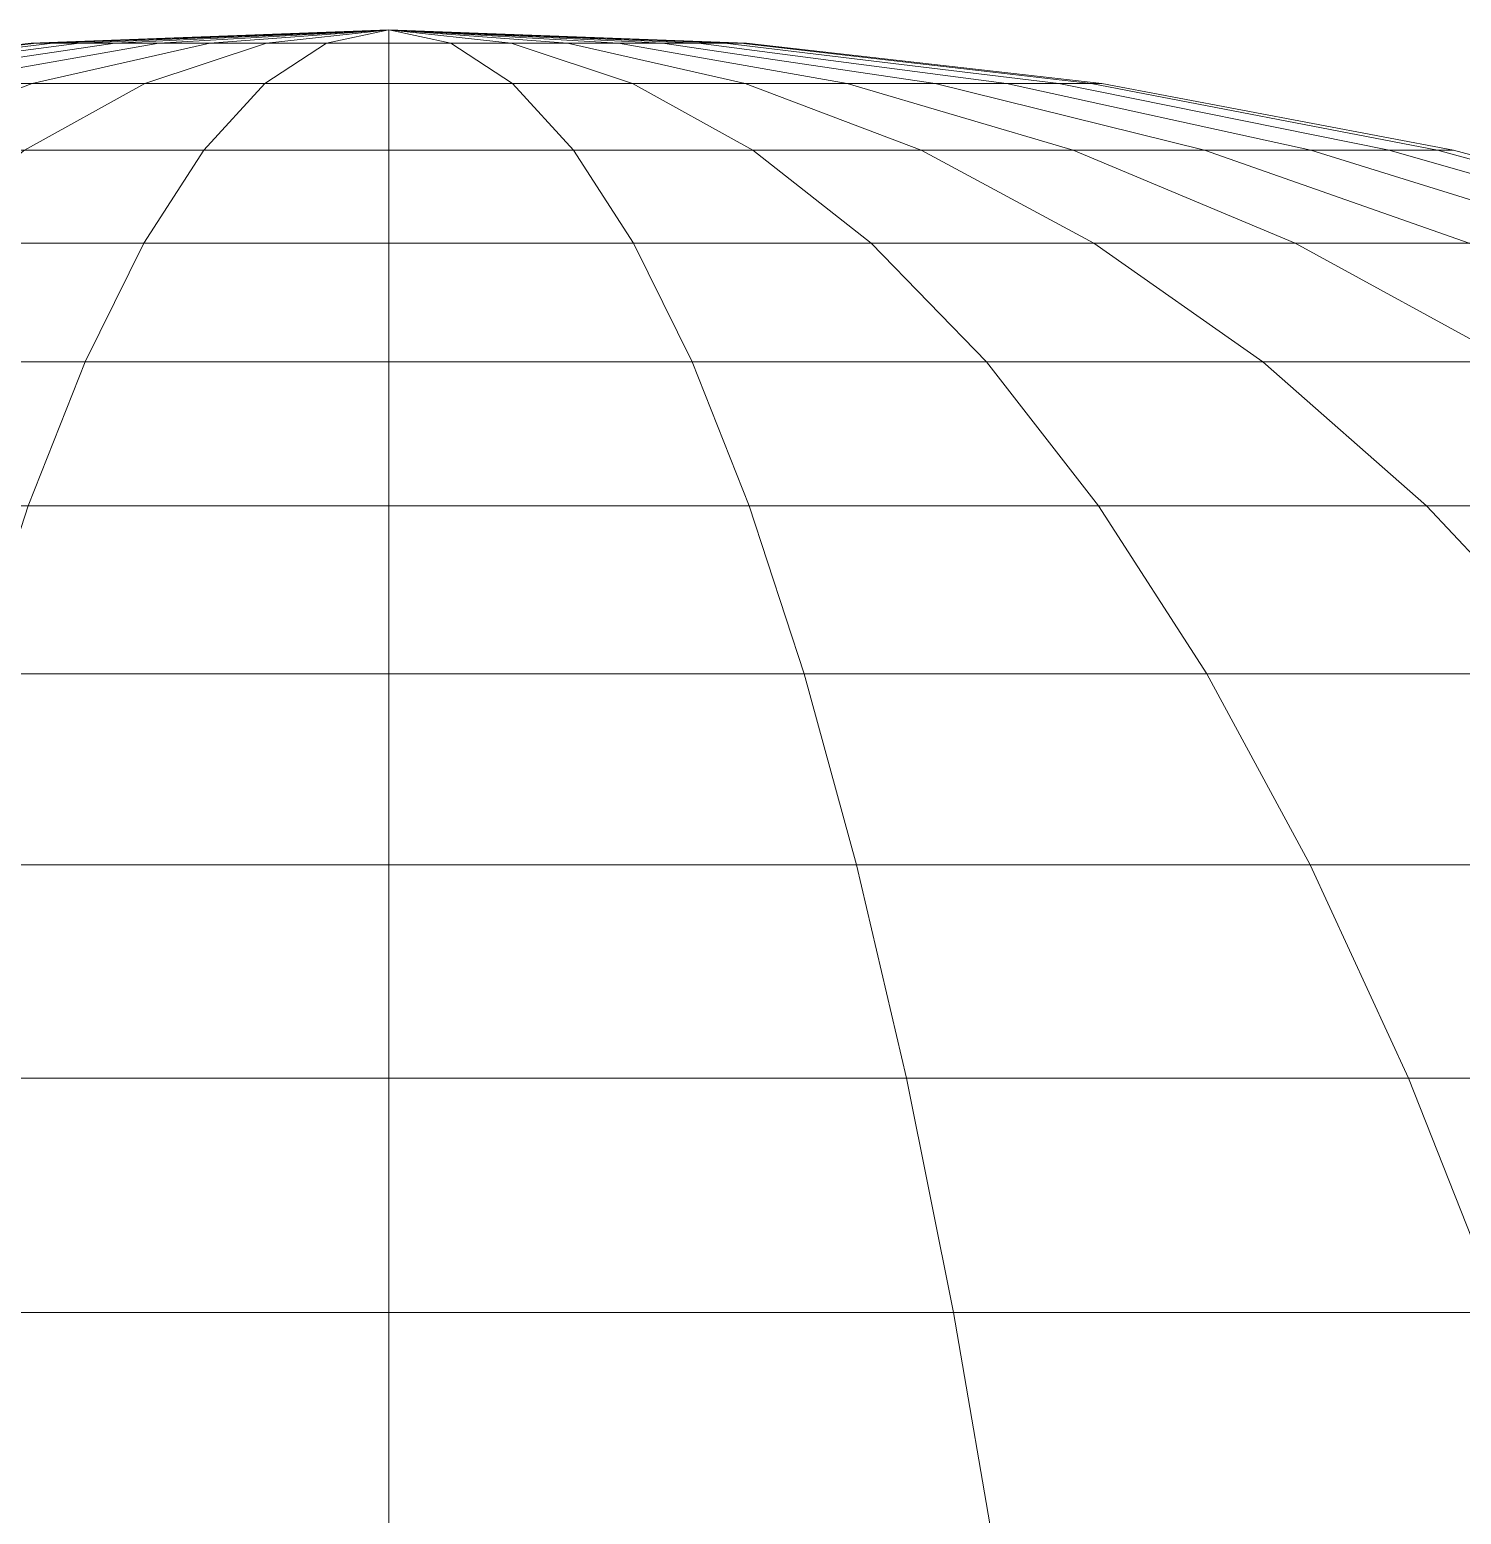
# Model space of a CAD drawing. Header units: millimetres. Extents: x 1488 to 16505, y -13505 to -1488.
# Drawn here: x 10499.434 to 10501.689, y -4497.538 to -4495.2 of the extents above; entities that cross this region are included whole.
import ezdxf

# ---------------------------------------------------------------- set-up
doc = ezdxf.new("R2010")
doc.units = ezdxf.units.MM
doc.header["$LTSCALE"] = 50
doc.layers.add('pio-Rivet (DIN) - 3D', color=7, linetype='Continuous', lineweight=5)

# ---------------------------------------------------------------- blocks, each defined once
blk = doc.blocks.new('obj-09')
at = {"layer": 'pio-Rivet (DIN) - 3D', "color": 7, "linetype": 'Continuous', "lineweight": 5, "transparency": 33554687}
for points in [[(0, 4.8), (-0.5547, 4.7788, 0.0978), (-0.5633, 4.7788)], [(0, 4.8), (-0.5633, 4.7788), (-0.5547, 4.7788, -0.0978)], [(-0.5633, 4.7788), (-0.5547, 4.7788, 0.0978), (0, 4.8)], [(-0.5547, 4.7788, -0.0978), (-0.5633, 4.7788), (0, 4.8)], [(0, 4.8), (-0.5293, 4.7788, 0.1927), (-0.5547, 4.7788, 0.0978)], [(0, 4.8), (-0.5547, 4.7788, -0.0978), (-0.5293, 4.7788, -0.1927)], [(-0.5547, 4.7788, 0.0978), (-0.5293, 4.7788, 0.1927), (0, 4.8)], [(-0.5293, 4.7788, -0.1927), (-0.5547, 4.7788, -0.0978), (0, 4.8)], [(0, 4.8), (-0.4878, 4.7788, 0.2816), (-0.5293, 4.7788, 0.1927)], [(0, 4.8), (-0.5293, 4.7788, -0.1927), (-0.4878, 4.7788, -0.2816)], [(-0.5293, 4.7788, 0.1927), (-0.4878, 4.7788, 0.2816), (0, 4.8)], [(-0.4878, 4.7788, -0.2816), (-0.5293, 4.7788, -0.1927), (0, 4.8)], [(0, 4.8), (-0.4315, 4.7788, 0.3621), (-0.4878, 4.7788, 0.2816)], [(0, 4.8), (-0.4878, 4.7788, -0.2816), (-0.4315, 4.7788, -0.3621)], [(-0.4878, 4.7788, 0.2816), (-0.4315, 4.7788, 0.3621), (0, 4.8)], [(-0.4315, 4.7788, -0.3621), (-0.4878, 4.7788, -0.2816), (0, 4.8)], [(0, 4.8), (-0.3621, 4.7788, 0.4315), (-0.4315, 4.7788, 0.3621)], [(0, 4.8), (-0.4315, 4.7788, -0.3621), (-0.3621, 4.7788, -0.4315)], [(-0.4315, 4.7788, 0.3621), (-0.3621, 4.7788, 0.4315), (0, 4.8)], [(-0.3621, 4.7788, -0.4315), (-0.4315, 4.7788, -0.3621), (0, 4.8)], [(0, 4.8), (-0.2816, 4.7788, 0.4878), (-0.3621, 4.7788, 0.4315)], [(0, 4.8), (-0.3621, 4.7788, -0.4315), (-0.2816, 4.7788, -0.4878)], [(-0.3621, 4.7788, 0.4315), (-0.2816, 4.7788, 0.4878), (0, 4.8)], [(-0.2816, 4.7788, -0.4878), (-0.3621, 4.7788, -0.4315), (0, 4.8)], [(0, 4.8), (-0.1927, 4.7788, 0.5293), (-0.2816, 4.7788, 0.4878)], [(0, 4.8), (-0.2816, 4.7788, -0.4878), (-0.1927, 4.7788, -0.5293)], [(-0.2816, 4.7788, 0.4878), (-0.1927, 4.7788, 0.5293), (0, 4.8)], [(-0.1927, 4.7788, -0.5293), (-0.2816, 4.7788, -0.4878), (0, 4.8)], [(0, 4.8), (-0.0978, 4.7788, 0.5547), (-0.1927, 4.7788, 0.5293)], [(0, 4.8), (-0.1927, 4.7788, -0.5293), (-0.0978, 4.7788, -0.5547)], [(-0.1927, 4.7788, 0.5293), (-0.0978, 4.7788, 0.5547), (0, 4.8)], [(-0.0978, 4.7788, -0.5547), (-0.1927, 4.7788, -0.5293), (0, 4.8)], [(0, 4.8), (0, 4.7788, 0.5633), (-0.0978, 4.7788, 0.5547)], [(0, 4.8), (-0.0978, 4.7788, -0.5547), (0, 4.7788, -0.5633)], [(-0.0978, 4.7788, 0.5547), (0, 4.7788, 0.5633), (0, 4.8)], [(0, 4.7788, -0.5633), (-0.0978, 4.7788, -0.5547), (0, 4.8)], [(0, 4.8), (0, 4.7788, 0.5633), (0, 4.7788, 0.5633)], [(0, 4.8), (0, 4.7788, -0.5633), (0.0978, 4.7788, -0.5547)], [(0, 4.8), (0.0978, 4.7788, -0.5547), (0.1927, 4.7788, -0.5293)], [(0, 4.8), (0.1927, 4.7788, -0.5293), (0.2816, 4.7788, -0.4878)], [(0, 4.8), (0.2816, 4.7788, -0.4878), (0.3621, 4.7788, -0.4315)], [(0, 4.8), (0.3621, 4.7788, -0.4315), (0.4315, 4.7788, -0.3621)], [(0, 4.8), (0.4315, 4.7788, -0.3621), (0.4878, 4.7788, -0.2816)], [(0, 4.8), (0.4878, 4.7788, -0.2816), (0.5293, 4.7788, -0.1927)], [(0, 4.8), (0.5293, 4.7788, -0.1927), (0.5547, 4.7788, -0.0978)], [(0, 4.8), (0.5547, 4.7788, -0.0978), (0.5633, 4.7788)], [(0, 4.8), (0.5633, 4.7788), (0.5547, 4.7788, 0.0978)], [(0, 4.8), (0.5547, 4.7788, 0.0978), (0.5293, 4.7788, 0.1927)], [(0, 4.8), (0.5293, 4.7788, 0.1927), (0.4878, 4.7788, 0.2816)], [(0, 4.8), (0.4878, 4.7788, 0.2816), (0.4315, 4.7788, 0.3621)], [(0, 4.8), (0.4315, 4.7788, 0.3621), (0.3621, 4.7788, 0.4315)], [(0, 4.8), (0.3621, 4.7788, 0.4315), (0.2816, 4.7788, 0.4878)], [(0, 4.8), (0.2816, 4.7788, 0.4878), (0.1927, 4.7788, 0.5293)], [(0, 4.8), (0.1927, 4.7788, 0.5293), (0.0978, 4.7788, 0.5547)], [(0, 4.8), (0.0978, 4.7788, 0.5547), (0, 4.7788, 0.5633)], [(0, 4.7788, -0.5633), (0, 4.8), (0, 4.8)], [(0.0978, 4.7788, -0.5547), (0, 4.7788, -0.5633), (0, 4.8)], [(0.1927, 4.7788, -0.5293), (0.0978, 4.7788, -0.5547), (0, 4.8)], [(0.2816, 4.7788, -0.4878), (0.1927, 4.7788, -0.5293), (0, 4.8)], [(0.3621, 4.7788, -0.4315), (0.2816, 4.7788, -0.4878), (0, 4.8)], [(0.4315, 4.7788, -0.3621), (0.3621, 4.7788, -0.4315), (0, 4.8)], [(0.4878, 4.7788, -0.2816), (0.4315, 4.7788, -0.3621), (0, 4.8)], [(0.5293, 4.7788, -0.1927), (0.4878, 4.7788, -0.2816), (0, 4.8)], [(0.5547, 4.7788, -0.0978), (0.5293, 4.7788, -0.1927), (0, 4.8)], [(0.5633, 4.7788), (0.5547, 4.7788, -0.0978), (0, 4.8)], [(0.5547, 4.7788, 0.0978), (0.5633, 4.7788), (0, 4.8)], [(0.5293, 4.7788, 0.1927), (0.5547, 4.7788, 0.0978), (0, 4.8)], [(0.4878, 4.7788, 0.2816), (0.5293, 4.7788, 0.1927), (0, 4.8)], [(0.4315, 4.7788, 0.3621), (0.4878, 4.7788, 0.2816), (0, 4.8)], [(0.3621, 4.7788, 0.4315), (0.4315, 4.7788, 0.3621), (0, 4.8)], [(0.2816, 4.7788, 0.4878), (0.3621, 4.7788, 0.4315), (0, 4.8)], [(0.1927, 4.7788, 0.5293), (0.2816, 4.7788, 0.4878), (0, 4.8)], [(0.0978, 4.7788, 0.5547), (0.1927, 4.7788, 0.5293), (0, 4.8)], [(0, 4.7788, 0.5633), (0.0978, 4.7788, 0.5547), (0, 4.8)], [(-0.5633, 4.7788), (-0.5547, 4.7788, 0.0978), (-1.1063, 4.7154, 0.1951), (-1.1234, 4.7154)], [(-0.5547, 4.7788, -0.0978), (-0.5633, 4.7788), (-1.1234, 4.7154), (-1.1063, 4.7154, -0.1951)], [(-1.1234, 4.7154), (-1.1063, 4.7154, 0.1951), (-0.5547, 4.7788, 0.0978), (-0.5633, 4.7788)], [(-1.1063, 4.7154, -0.1951), (-1.1234, 4.7154), (-0.5633, 4.7788), (-0.5547, 4.7788, -0.0978)], [(-0.5547, 4.7788, 0.0978), (-0.5293, 4.7788, 0.1927), (-1.0557, 4.7154, 0.3842), (-1.1063, 4.7154, 0.1951)], [(-0.5293, 4.7788, -0.1927), (-0.5547, 4.7788, -0.0978), (-1.1063, 4.7154, -0.1951), (-1.0557, 4.7154, -0.3842)], [(-1.1063, 4.7154, 0.1951), (-1.0557, 4.7154, 0.3842), (-0.5293, 4.7788, 0.1927), (-0.5547, 4.7788, 0.0978)], [(-1.0557, 4.7154, -0.3842), (-1.1063, 4.7154, -0.1951), (-0.5547, 4.7788, -0.0978), (-0.5293, 4.7788, -0.1927)], [(-0.5293, 4.7788, 0.1927), (-0.4878, 4.7788, 0.2816), (-0.9729, 4.7154, 0.5617), (-1.0557, 4.7154, 0.3842)], [(-0.4878, 4.7788, -0.2816), (-0.5293, 4.7788, -0.1927), (-1.0557, 4.7154, -0.3842), (-0.9729, 4.7154, -0.5617)], [(-1.0557, 4.7154, 0.3842), (-0.9729, 4.7154, 0.5617), (-0.4878, 4.7788, 0.2816), (-0.5293, 4.7788, 0.1927)], [(-0.9729, 4.7154, -0.5617), (-1.0557, 4.7154, -0.3842), (-0.5293, 4.7788, -0.1927), (-0.4878, 4.7788, -0.2816)], [(-0.4878, 4.7788, 0.2816), (-0.4315, 4.7788, 0.3621), (-0.8606, 4.7154, 0.7221), (-0.9729, 4.7154, 0.5617)], [(-0.4315, 4.7788, -0.3621), (-0.4878, 4.7788, -0.2816), (-0.9729, 4.7154, -0.5617), (-0.8606, 4.7154, -0.7221)], [(-0.9729, 4.7154, 0.5617), (-0.8606, 4.7154, 0.7221), (-0.4315, 4.7788, 0.3621), (-0.4878, 4.7788, 0.2816)], [(-0.8606, 4.7154, -0.7221), (-0.9729, 4.7154, -0.5617), (-0.4878, 4.7788, -0.2816), (-0.4315, 4.7788, -0.3621)], [(-0.4315, 4.7788, 0.3621), (-0.3621, 4.7788, 0.4315), (-0.7221, 4.7154, 0.8606), (-0.8606, 4.7154, 0.7221)], [(-0.3621, 4.7788, -0.4315), (-0.4315, 4.7788, -0.3621), (-0.8606, 4.7154, -0.7221), (-0.7221, 4.7154, -0.8606)], [(-0.8606, 4.7154, 0.7221), (-0.7221, 4.7154, 0.8606), (-0.3621, 4.7788, 0.4315), (-0.4315, 4.7788, 0.3621)], [(-0.7221, 4.7154, -0.8606), (-0.8606, 4.7154, -0.7221), (-0.4315, 4.7788, -0.3621), (-0.3621, 4.7788, -0.4315)], [(-0.3621, 4.7788, 0.4315), (-0.2816, 4.7788, 0.4878), (-0.5617, 4.7154, 0.9729), (-0.7221, 4.7154, 0.8606)], [(-0.2816, 4.7788, -0.4878), (-0.3621, 4.7788, -0.4315), (-0.7221, 4.7154, -0.8606), (-0.5617, 4.7154, -0.9729)], [(-0.7221, 4.7154, 0.8606), (-0.5617, 4.7154, 0.9729), (-0.2816, 4.7788, 0.4878), (-0.3621, 4.7788, 0.4315)], [(-0.5617, 4.7154, -0.9729), (-0.7221, 4.7154, -0.8606), (-0.3621, 4.7788, -0.4315), (-0.2816, 4.7788, -0.4878)], [(-0.2816, 4.7788, 0.4878), (-0.1927, 4.7788, 0.5293), (-0.3842, 4.7154, 1.0557), (-0.5617, 4.7154, 0.9729)], [(-0.1927, 4.7788, -0.5293), (-0.2816, 4.7788, -0.4878), (-0.5617, 4.7154, -0.9729), (-0.3842, 4.7154, -1.0557)], [(-0.5617, 4.7154, 0.9729), (-0.3842, 4.7154, 1.0557), (-0.1927, 4.7788, 0.5293), (-0.2816, 4.7788, 0.4878)], [(-0.3842, 4.7154, -1.0557), (-0.5617, 4.7154, -0.9729), (-0.2816, 4.7788, -0.4878), (-0.1927, 4.7788, -0.5293)], [(-0.1927, 4.7788, 0.5293), (-0.0978, 4.7788, 0.5547), (-0.1951, 4.7154, 1.1063), (-0.3842, 4.7154, 1.0557)], [(-0.0978, 4.7788, -0.5547), (-0.1927, 4.7788, -0.5293), (-0.3842, 4.7154, -1.0557), (-0.1951, 4.7154, -1.1063)], [(-0.3842, 4.7154, 1.0557), (-0.1951, 4.7154, 1.1063), (-0.0978, 4.7788, 0.5547), (-0.1927, 4.7788, 0.5293)], [(-0.1951, 4.7154, -1.1063), (-0.3842, 4.7154, -1.0557), (-0.1927, 4.7788, -0.5293), (-0.0978, 4.7788, -0.5547)], [(-0.0978, 4.7788, 0.5547), (0, 4.7788, 0.5633), (0, 4.7154, 1.1234), (-0.1951, 4.7154, 1.1063)], [(0, 4.7788, -0.5633), (-0.0978, 4.7788, -0.5547), (-0.1951, 4.7154, -1.1063), (0, 4.7154, -1.1234)], [(-0.1951, 4.7154, 1.1063), (0, 4.7154, 1.1234), (0, 4.7788, 0.5633), (-0.0978, 4.7788, 0.5547)], [(0, 4.7154, -1.1234), (-0.1951, 4.7154, -1.1063), (-0.0978, 4.7788, -0.5547), (0, 4.7788, -0.5633)], [(0, 4.7788, 0.5633), (0, 4.7154, 1.1234), (0, 4.7154, 1.1234)], [(0.0978, 4.7788, -0.5547), (0, 4.7788, -0.5633), (0, 4.7154, -1.1234), (0.1951, 4.7154, -1.1063)], [(0, 4.7788, 0.5633), (0.0978, 4.7788, 0.5547), (0.1951, 4.7154, 1.1063), (0, 4.7154, 1.1234)], [(0, 4.7154, -1.1234), (0, 4.7788, -0.5633), (0, 4.7788, -0.5633)], [(0.1951, 4.7154, -1.1063), (0, 4.7154, -1.1234), (0, 4.7788, -0.5633), (0.0978, 4.7788, -0.5547)], [(0, 4.7154, 1.1234), (0.1951, 4.7154, 1.1063), (0.0978, 4.7788, 0.5547), (0, 4.7788, 0.5633)], [(0.1927, 4.7788, -0.5293), (0.0978, 4.7788, -0.5547), (0.1951, 4.7154, -1.1063), (0.3842, 4.7154, -1.0557)], [(0.0978, 4.7788, 0.5547), (0.1927, 4.7788, 0.5293), (0.3842, 4.7154, 1.0557), (0.1951, 4.7154, 1.1063)], [(0.3842, 4.7154, -1.0557), (0.1951, 4.7154, -1.1063), (0.0978, 4.7788, -0.5547), (0.1927, 4.7788, -0.5293)], [(0.1951, 4.7154, 1.1063), (0.3842, 4.7154, 1.0557), (0.1927, 4.7788, 0.5293), (0.0978, 4.7788, 0.5547)], [(0.2816, 4.7788, -0.4878), (0.1927, 4.7788, -0.5293), (0.3842, 4.7154, -1.0557), (0.5617, 4.7154, -0.9729)], [(0.1927, 4.7788, 0.5293), (0.2816, 4.7788, 0.4878), (0.5617, 4.7154, 0.9729), (0.3842, 4.7154, 1.0557)], [(0.5617, 4.7154, -0.9729), (0.3842, 4.7154, -1.0557), (0.1927, 4.7788, -0.5293), (0.2816, 4.7788, -0.4878)], [(0.3842, 4.7154, 1.0557), (0.5617, 4.7154, 0.9729), (0.2816, 4.7788, 0.4878), (0.1927, 4.7788, 0.5293)], [(0.3621, 4.7788, -0.4315), (0.2816, 4.7788, -0.4878), (0.5617, 4.7154, -0.9729), (0.7221, 4.7154, -0.8606)], [(0.2816, 4.7788, 0.4878), (0.3621, 4.7788, 0.4315), (0.7221, 4.7154, 0.8606), (0.5617, 4.7154, 0.9729)], [(0.7221, 4.7154, -0.8606), (0.5617, 4.7154, -0.9729), (0.2816, 4.7788, -0.4878), (0.3621, 4.7788, -0.4315)], [(0.5617, 4.7154, 0.9729), (0.7221, 4.7154, 0.8606), (0.3621, 4.7788, 0.4315), (0.2816, 4.7788, 0.4878)], [(0.4315, 4.7788, -0.3621), (0.3621, 4.7788, -0.4315), (0.7221, 4.7154, -0.8606), (0.8606, 4.7154, -0.7221)], [(0.3621, 4.7788, 0.4315), (0.4315, 4.7788, 0.3621), (0.8606, 4.7154, 0.7221), (0.7221, 4.7154, 0.8606)], [(0.8606, 4.7154, -0.7221), (0.7221, 4.7154, -0.8606), (0.3621, 4.7788, -0.4315), (0.4315, 4.7788, -0.3621)], [(0.7221, 4.7154, 0.8606), (0.8606, 4.7154, 0.7221), (0.4315, 4.7788, 0.3621), (0.3621, 4.7788, 0.4315)], [(0.4878, 4.7788, -0.2816), (0.4315, 4.7788, -0.3621), (0.8606, 4.7154, -0.7221), (0.9729, 4.7154, -0.5617)], [(0.4315, 4.7788, 0.3621), (0.4878, 4.7788, 0.2816), (0.9729, 4.7154, 0.5617), (0.8606, 4.7154, 0.7221)], [(0.9729, 4.7154, -0.5617), (0.8606, 4.7154, -0.7221), (0.4315, 4.7788, -0.3621), (0.4878, 4.7788, -0.2816)], [(0.8606, 4.7154, 0.7221), (0.9729, 4.7154, 0.5617), (0.4878, 4.7788, 0.2816), (0.4315, 4.7788, 0.3621)], [(0.5293, 4.7788, -0.1927), (0.4878, 4.7788, -0.2816), (0.9729, 4.7154, -0.5617), (1.0557, 4.7154, -0.3842)], [(0.4878, 4.7788, 0.2816), (0.5293, 4.7788, 0.1927), (1.0557, 4.7154, 0.3842), (0.9729, 4.7154, 0.5617)], [(1.0557, 4.7154, -0.3842), (0.9729, 4.7154, -0.5617), (0.4878, 4.7788, -0.2816), (0.5293, 4.7788, -0.1927)], [(0.9729, 4.7154, 0.5617), (1.0557, 4.7154, 0.3842), (0.5293, 4.7788, 0.1927), (0.4878, 4.7788, 0.2816)], [(0.5547, 4.7788, -0.0978), (0.5293, 4.7788, -0.1927), (1.0557, 4.7154, -0.3842), (1.1063, 4.7154, -0.1951)], [(0.5293, 4.7788, 0.1927), (0.5547, 4.7788, 0.0978), (1.1063, 4.7154, 0.1951), (1.0557, 4.7154, 0.3842)], [(1.1063, 4.7154, -0.1951), (1.0557, 4.7154, -0.3842), (0.5293, 4.7788, -0.1927), (0.5547, 4.7788, -0.0978)], [(1.0557, 4.7154, 0.3842), (1.1063, 4.7154, 0.1951), (0.5547, 4.7788, 0.0978), (0.5293, 4.7788, 0.1927)], [(0.5633, 4.7788), (0.5547, 4.7788, -0.0978), (1.1063, 4.7154, -0.1951), (1.1234, 4.7154)], [(0.5547, 4.7788, 0.0978), (0.5633, 4.7788), (1.1234, 4.7154), (1.1063, 4.7154, 0.1951)], [(1.1234, 4.7154), (1.1063, 4.7154, -0.1951), (0.5547, 4.7788, -0.0978), (0.5633, 4.7788)], [(1.1063, 4.7154, 0.1951), (1.1234, 4.7154), (0.5633, 4.7788), (0.5547, 4.7788, 0.0978)], [(-0.7221, 4.7154, 0.8606), (-0.5617, 4.7154, 0.9729), (-0.8386, 4.6102, 1.4525), (-1.0781, 4.6102, 1.2848)], [(-0.5617, 4.7154, -0.9729), (-0.7221, 4.7154, -0.8606), (-1.0781, 4.6102, -1.2848), (-0.8386, 4.6102, -1.4525)], [(-1.0781, 4.6102, 1.2848), (-0.8386, 4.6102, 1.4525), (-0.5617, 4.7154, 0.9729), (-0.7221, 4.7154, 0.8606)], [(-0.8386, 4.6102, -1.4525), (-1.0781, 4.6102, -1.2848), (-0.7221, 4.7154, -0.8606), (-0.5617, 4.7154, -0.9729)], [(-0.5617, 4.7154, 0.9729), (-0.3842, 4.7154, 1.0557), (-0.5736, 4.6102, 1.576), (-0.8386, 4.6102, 1.4525)], [(-0.3842, 4.7154, -1.0557), (-0.5617, 4.7154, -0.9729), (-0.8386, 4.6102, -1.4525), (-0.5736, 4.6102, -1.576)], [(-0.8386, 4.6102, 1.4525), (-0.5736, 4.6102, 1.576), (-0.3842, 4.7154, 1.0557), (-0.5617, 4.7154, 0.9729)], [(-0.5736, 4.6102, -1.576), (-0.8386, 4.6102, -1.4525), (-0.5617, 4.7154, -0.9729), (-0.3842, 4.7154, -1.0557)], [(-0.3842, 4.7154, 1.0557), (-0.1951, 4.7154, 1.1063), (-0.2912, 4.6102, 1.6517), (-0.5736, 4.6102, 1.576)], [(-0.1951, 4.7154, -1.1063), (-0.3842, 4.7154, -1.0557), (-0.5736, 4.6102, -1.576), (-0.2912, 4.6102, -1.6517)], [(-0.5736, 4.6102, 1.576), (-0.2912, 4.6102, 1.6517), (-0.1951, 4.7154, 1.1063), (-0.3842, 4.7154, 1.0557)], [(-0.2912, 4.6102, -1.6517), (-0.5736, 4.6102, -1.576), (-0.3842, 4.7154, -1.0557), (-0.1951, 4.7154, -1.1063)], [(-0.1951, 4.7154, 1.1063), (0, 4.7154, 1.1234), (0, 4.6102, 1.6772), (-0.2912, 4.6102, 1.6517)], [(0, 4.7154, -1.1234), (-0.1951, 4.7154, -1.1063), (-0.2912, 4.6102, -1.6517), (0, 4.6102, -1.6772)], [(-0.2912, 4.6102, 1.6517), (0, 4.6102, 1.6772), (0, 4.7154, 1.1234), (-0.1951, 4.7154, 1.1063)], [(0, 4.6102, -1.6772), (-0.2912, 4.6102, -1.6517), (-0.1951, 4.7154, -1.1063), (0, 4.7154, -1.1234)], [(0, 4.7154, 1.1234), (0, 4.6102, 1.6772), (0, 4.6102, 1.6772)], [(0.1951, 4.7154, -1.1063), (0, 4.7154, -1.1234), (0, 4.6102, -1.6772), (0.2912, 4.6102, -1.6517)], [(0, 4.7154, 1.1234), (0.1951, 4.7154, 1.1063), (0.2912, 4.6102, 1.6517), (0, 4.6102, 1.6772)], [(0, 4.6102, -1.6772), (0, 4.7154, -1.1234), (0, 4.7154, -1.1234)], [(0.2912, 4.6102, -1.6517), (0, 4.6102, -1.6772), (0, 4.7154, -1.1234), (0.1951, 4.7154, -1.1063)], [(0, 4.6102, 1.6772), (0.2912, 4.6102, 1.6517), (0.1951, 4.7154, 1.1063), (0, 4.7154, 1.1234)], [(0.3842, 4.7154, -1.0557), (0.1951, 4.7154, -1.1063), (0.2912, 4.6102, -1.6517), (0.5736, 4.6102, -1.576)], [(0.1951, 4.7154, 1.1063), (0.3842, 4.7154, 1.0557), (0.5736, 4.6102, 1.576), (0.2912, 4.6102, 1.6517)], [(0.5736, 4.6102, -1.576), (0.2912, 4.6102, -1.6517), (0.1951, 4.7154, -1.1063), (0.3842, 4.7154, -1.0557)], [(0.2912, 4.6102, 1.6517), (0.5736, 4.6102, 1.576), (0.3842, 4.7154, 1.0557), (0.1951, 4.7154, 1.1063)], [(0.5617, 4.7154, -0.9729), (0.3842, 4.7154, -1.0557), (0.5736, 4.6102, -1.576), (0.8386, 4.6102, -1.4525)], [(0.3842, 4.7154, 1.0557), (0.5617, 4.7154, 0.9729), (0.8386, 4.6102, 1.4525), (0.5736, 4.6102, 1.576)], [(0.8386, 4.6102, -1.4525), (0.5736, 4.6102, -1.576), (0.3842, 4.7154, -1.0557), (0.5617, 4.7154, -0.9729)], [(0.5736, 4.6102, 1.576), (0.8386, 4.6102, 1.4525), (0.5617, 4.7154, 0.9729), (0.3842, 4.7154, 1.0557)], [(0.7221, 4.7154, -0.8606), (0.5617, 4.7154, -0.9729), (0.8386, 4.6102, -1.4525), (1.0781, 4.6102, -1.2848)], [(0.5617, 4.7154, 0.9729), (0.7221, 4.7154, 0.8606), (1.0781, 4.6102, 1.2848), (0.8386, 4.6102, 1.4525)], [(1.0781, 4.6102, -1.2848), (0.8386, 4.6102, -1.4525), (0.5617, 4.7154, -0.9729), (0.7221, 4.7154, -0.8606)], [(0.8386, 4.6102, 1.4525), (1.0781, 4.6102, 1.2848), (0.7221, 4.7154, 0.8606), (0.5617, 4.7154, 0.9729)], [(0.8606, 4.7154, -0.7221), (0.7221, 4.7154, -0.8606), (1.0781, 4.6102, -1.2848), (1.2848, 4.6102, -1.0781)], [(0.7221, 4.7154, 0.8606), (0.8606, 4.7154, 0.7221), (1.2848, 4.6102, 1.0781), (1.0781, 4.6102, 1.2848)], [(1.2848, 4.6102, -1.0781), (1.0781, 4.6102, -1.2848), (0.7221, 4.7154, -0.8606), (0.8606, 4.7154, -0.7221)], [(1.0781, 4.6102, 1.2848), (1.2848, 4.6102, 1.0781), (0.8606, 4.7154, 0.7221), (0.7221, 4.7154, 0.8606)], [(0.9729, 4.7154, -0.5617), (0.8606, 4.7154, -0.7221), (1.2848, 4.6102, -1.0781), (1.4525, 4.6102, -0.8386)], [(0.8606, 4.7154, 0.7221), (0.9729, 4.7154, 0.5617), (1.4525, 4.6102, 0.8386), (1.2848, 4.6102, 1.0781)], [(1.4525, 4.6102, -0.8386), (1.2848, 4.6102, -1.0781), (0.8606, 4.7154, -0.7221), (0.9729, 4.7154, -0.5617)], [(1.2848, 4.6102, 1.0781), (1.4525, 4.6102, 0.8386), (0.9729, 4.7154, 0.5617), (0.8606, 4.7154, 0.7221)], [(1.0557, 4.7154, -0.3842), (0.9729, 4.7154, -0.5617), (1.4525, 4.6102, -0.8386), (1.576, 4.6102, -0.5736)], [(0.9729, 4.7154, 0.5617), (1.0557, 4.7154, 0.3842), (1.576, 4.6102, 0.5736), (1.4525, 4.6102, 0.8386)], [(1.576, 4.6102, -0.5736), (1.4525, 4.6102, -0.8386), (0.9729, 4.7154, -0.5617), (1.0557, 4.7154, -0.3842)], [(1.4525, 4.6102, 0.8386), (1.576, 4.6102, 0.5736), (1.0557, 4.7154, 0.3842), (0.9729, 4.7154, 0.5617)], [(1.1063, 4.7154, -0.1951), (1.0557, 4.7154, -0.3842), (1.576, 4.6102, -0.5736), (1.6517, 4.6102, -0.2912)], [(1.0557, 4.7154, 0.3842), (1.1063, 4.7154, 0.1951), (1.6517, 4.6102, 0.2912), (1.576, 4.6102, 0.5736)], [(1.6517, 4.6102, -0.2912), (1.576, 4.6102, -0.5736), (1.0557, 4.7154, -0.3842), (1.1063, 4.7154, -0.1951)], [(1.576, 4.6102, 0.5736), (1.6517, 4.6102, 0.2912), (1.1063, 4.7154, 0.1951), (1.0557, 4.7154, 0.3842)], [(1.1234, 4.7154), (1.1063, 4.7154, -0.1951), (1.6517, 4.6102, -0.2912), (1.6772, 4.6102)], [(1.1063, 4.7154, 0.1951), (1.1234, 4.7154), (1.6772, 4.6102), (1.6517, 4.6102, 0.2912)], [(1.6772, 4.6102), (1.6517, 4.6102, -0.2912), (1.1063, 4.7154, -0.1951), (1.1234, 4.7154)], [(1.6517, 4.6102, 0.2912), (1.6772, 4.6102), (1.1234, 4.7154), (1.1063, 4.7154, 0.1951)], [(-0.5736, 4.6102, 1.576), (-0.2912, 4.6102, 1.6517), (-0.3858, 4.4636, 2.1877), (-0.7598, 4.4636, 2.0875)], [(-0.2912, 4.6102, -1.6517), (-0.5736, 4.6102, -1.576), (-0.7598, 4.4636, -2.0875), (-0.3858, 4.4636, -2.1877)], [(-0.7598, 4.4636, 2.0875), (-0.3858, 4.4636, 2.1877), (-0.2912, 4.6102, 1.6517), (-0.5736, 4.6102, 1.576)], [(-0.3858, 4.4636, -2.1877), (-0.7598, 4.4636, -2.0875), (-0.5736, 4.6102, -1.576), (-0.2912, 4.6102, -1.6517)], [(-0.2912, 4.6102, 1.6517), (0, 4.6102, 1.6772), (0, 4.4636, 2.2215), (-0.3858, 4.4636, 2.1877)], [(0, 4.6102, -1.6772), (-0.2912, 4.6102, -1.6517), (-0.3858, 4.4636, -2.1877), (0, 4.4636, -2.2215)], [(-0.3858, 4.4636, 2.1877), (0, 4.4636, 2.2215), (0, 4.6102, 1.6772), (-0.2912, 4.6102, 1.6517)], [(0, 4.4636, -2.2215), (-0.3858, 4.4636, -2.1877), (-0.2912, 4.6102, -1.6517), (0, 4.6102, -1.6772)], [(0, 4.6102, 1.6772), (0, 4.4636, 2.2215), (0, 4.4636, 2.2215)], [(0.2912, 4.6102, -1.6517), (0, 4.6102, -1.6772), (0, 4.4636, -2.2215), (0.3858, 4.4636, -2.1877)], [(0, 4.6102, 1.6772), (0.2912, 4.6102, 1.6517), (0.3858, 4.4636, 2.1877), (0, 4.4636, 2.2215)], [(0, 4.4636, -2.2215), (0, 4.6102, -1.6772), (0, 4.6102, -1.6772)], [(0.3858, 4.4636, -2.1877), (0, 4.4636, -2.2215), (0, 4.6102, -1.6772), (0.2912, 4.6102, -1.6517)], [(0, 4.4636, 2.2215), (0.3858, 4.4636, 2.1877), (0.2912, 4.6102, 1.6517), (0, 4.6102, 1.6772)], [(0.5736, 4.6102, -1.576), (0.2912, 4.6102, -1.6517), (0.3858, 4.4636, -2.1877), (0.7598, 4.4636, -2.0875)], [(0.2912, 4.6102, 1.6517), (0.5736, 4.6102, 1.576), (0.7598, 4.4636, 2.0875), (0.3858, 4.4636, 2.1877)], [(0.7598, 4.4636, -2.0875), (0.3858, 4.4636, -2.1877), (0.2912, 4.6102, -1.6517), (0.5736, 4.6102, -1.576)], [(0.3858, 4.4636, 2.1877), (0.7598, 4.4636, 2.0875), (0.5736, 4.6102, 1.576), (0.2912, 4.6102, 1.6517)], [(0.8386, 4.6102, -1.4525), (0.5736, 4.6102, -1.576), (0.7598, 4.4636, -2.0875), (1.1107, 4.4636, -1.9239)], [(0.5736, 4.6102, 1.576), (0.8386, 4.6102, 1.4525), (1.1107, 4.4636, 1.9239), (0.7598, 4.4636, 2.0875)], [(1.1107, 4.4636, -1.9239), (0.7598, 4.4636, -2.0875), (0.5736, 4.6102, -1.576), (0.8386, 4.6102, -1.4525)], [(0.7598, 4.4636, 2.0875), (1.1107, 4.4636, 1.9239), (0.8386, 4.6102, 1.4525), (0.5736, 4.6102, 1.576)], [(1.0781, 4.6102, -1.2848), (0.8386, 4.6102, -1.4525), (1.1107, 4.4636, -1.9239), (1.4279, 4.4636, -1.7018)], [(0.8386, 4.6102, 1.4525), (1.0781, 4.6102, 1.2848), (1.4279, 4.4636, 1.7018), (1.1107, 4.4636, 1.9239)], [(1.4279, 4.4636, -1.7018), (1.1107, 4.4636, -1.9239), (0.8386, 4.6102, -1.4525), (1.0781, 4.6102, -1.2848)], [(1.1107, 4.4636, 1.9239), (1.4279, 4.4636, 1.7018), (1.0781, 4.6102, 1.2848), (0.8386, 4.6102, 1.4525)], [(1.2848, 4.6102, -1.0781), (1.0781, 4.6102, -1.2848), (1.4279, 4.4636, -1.7018), (1.7018, 4.4636, -1.4279)], [(1.0781, 4.6102, 1.2848), (1.2848, 4.6102, 1.0781), (1.7018, 4.4636, 1.4279), (1.4279, 4.4636, 1.7018)], [(1.7018, 4.4636, -1.4279), (1.4279, 4.4636, -1.7018), (1.0781, 4.6102, -1.2848), (1.2848, 4.6102, -1.0781)], [(1.4279, 4.4636, 1.7018), (1.7018, 4.4636, 1.4279), (1.2848, 4.6102, 1.0781), (1.0781, 4.6102, 1.2848)], [(1.4525, 4.6102, -0.8386), (1.2848, 4.6102, -1.0781), (1.7018, 4.4636, -1.4279), (1.9239, 4.4636, -1.1107)], [(1.2848, 4.6102, 1.0781), (1.4525, 4.6102, 0.8386), (1.9239, 4.4636, 1.1107), (1.7018, 4.4636, 1.4279)], [(1.9239, 4.4636, -1.1107), (1.7018, 4.4636, -1.4279), (1.2848, 4.6102, -1.0781), (1.4525, 4.6102, -0.8386)], [(1.7018, 4.4636, 1.4279), (1.9239, 4.4636, 1.1107), (1.4525, 4.6102, 0.8386), (1.2848, 4.6102, 1.0781)], [(1.576, 4.6102, -0.5736), (1.4525, 4.6102, -0.8386), (1.9239, 4.4636, -1.1107), (2.0875, 4.4636, -0.7598)], [(1.4525, 4.6102, 0.8386), (1.576, 4.6102, 0.5736), (2.0875, 4.4636, 0.7598), (1.9239, 4.4636, 1.1107)], [(2.0875, 4.4636, -0.7598), (1.9239, 4.4636, -1.1107), (1.4525, 4.6102, -0.8386), (1.576, 4.6102, -0.5736)], [(1.9239, 4.4636, 1.1107), (2.0875, 4.4636, 0.7598), (1.576, 4.6102, 0.5736), (1.4525, 4.6102, 0.8386)], [(1.6517, 4.6102, -0.2912), (1.576, 4.6102, -0.5736), (2.0875, 4.4636, -0.7598), (2.1877, 4.4636, -0.3858)], [(1.576, 4.6102, 0.5736), (1.6517, 4.6102, 0.2912), (2.1877, 4.4636, 0.3858), (2.0875, 4.4636, 0.7598)], [(2.1877, 4.4636, -0.3858), (2.0875, 4.4636, -0.7598), (1.576, 4.6102, -0.5736), (1.6517, 4.6102, -0.2912)], [(2.0875, 4.4636, 0.7598), (2.1877, 4.4636, 0.3858), (1.6517, 4.6102, 0.2912), (1.576, 4.6102, 0.5736)], [(1.6772, 4.6102), (1.6517, 4.6102, -0.2912), (2.1877, 4.4636, -0.3858), (2.2215, 4.4636)], [(1.6517, 4.6102, 0.2912), (1.6772, 4.6102), (2.2215, 4.4636), (2.1877, 4.4636, 0.3858)], [(2.2215, 4.4636), (2.1877, 4.4636, -0.3858), (1.6517, 4.6102, -0.2912), (1.6772, 4.6102)], [(2.1877, 4.4636, 0.3858), (2.2215, 4.4636), (1.6772, 4.6102), (1.6517, 4.6102, 0.2912)], [(-0.7598, 4.4636, 2.0875), (-0.3858, 4.4636, 2.1877), (-0.4781, 4.2767, 2.7114), (-0.9417, 4.2767, 2.5872)], [(-0.3858, 4.4636, -2.1877), (-0.7598, 4.4636, -2.0875), (-0.9417, 4.2767, -2.5872), (-0.4781, 4.2767, -2.7114)], [(-0.9417, 4.2767, 2.5872), (-0.4781, 4.2767, 2.7114), (-0.3858, 4.4636, 2.1877), (-0.7598, 4.4636, 2.0875)], [(-0.4781, 4.2767, -2.7114), (-0.9417, 4.2767, -2.5872), (-0.7598, 4.4636, -2.0875), (-0.3858, 4.4636, -2.1877)], [(-0.3858, 4.4636, 2.1877), (0, 4.4636, 2.2215), (0, 4.2767, 2.7533), (-0.4781, 4.2767, 2.7114)], [(0, 4.4636, -2.2215), (-0.3858, 4.4636, -2.1877), (-0.4781, 4.2767, -2.7114), (0, 4.2767, -2.7533)], [(-0.4781, 4.2767, 2.7114), (0, 4.2767, 2.7533), (0, 4.4636, 2.2215), (-0.3858, 4.4636, 2.1877)], [(0, 4.2767, -2.7533), (-0.4781, 4.2767, -2.7114), (-0.3858, 4.4636, -2.1877), (0, 4.4636, -2.2215)], [(0, 4.4636, 2.2215), (0, 4.2767, 2.7533), (0, 4.2767, 2.7533)], [(0.3858, 4.4636, -2.1877), (0, 4.4636, -2.2215), (0, 4.2767, -2.7533), (0.4781, 4.2767, -2.7114)], [(0, 4.4636, 2.2215), (0.3858, 4.4636, 2.1877), (0.4781, 4.2767, 2.7114), (0, 4.2767, 2.7533)], [(0, 4.2767, -2.7533), (0, 4.4636, -2.2215), (0, 4.4636, -2.2215)], [(0.4781, 4.2767, -2.7114), (0, 4.2767, -2.7533), (0, 4.4636, -2.2215), (0.3858, 4.4636, -2.1877)], [(0, 4.2767, 2.7533), (0.4781, 4.2767, 2.7114), (0.3858, 4.4636, 2.1877), (0, 4.4636, 2.2215)], [(0.7598, 4.4636, -2.0875), (0.3858, 4.4636, -2.1877), (0.4781, 4.2767, -2.7114), (0.9417, 4.2767, -2.5872)], [(0.3858, 4.4636, 2.1877), (0.7598, 4.4636, 2.0875), (0.9417, 4.2767, 2.5872), (0.4781, 4.2767, 2.7114)], [(0.9417, 4.2767, -2.5872), (0.4781, 4.2767, -2.7114), (0.3858, 4.4636, -2.1877), (0.7598, 4.4636, -2.0875)], [(0.4781, 4.2767, 2.7114), (0.9417, 4.2767, 2.5872), (0.7598, 4.4636, 2.0875), (0.3858, 4.4636, 2.1877)], [(1.1107, 4.4636, -1.9239), (0.7598, 4.4636, -2.0875), (0.9417, 4.2767, -2.5872), (1.3766, 4.2767, -2.3844)], [(0.7598, 4.4636, 2.0875), (1.1107, 4.4636, 1.9239), (1.3766, 4.2767, 2.3844), (0.9417, 4.2767, 2.5872)], [(1.3766, 4.2767, -2.3844), (0.9417, 4.2767, -2.5872), (0.7598, 4.4636, -2.0875), (1.1107, 4.4636, -1.9239)], [(0.9417, 4.2767, 2.5872), (1.3766, 4.2767, 2.3844), (1.1107, 4.4636, 1.9239), (0.7598, 4.4636, 2.0875)], [(1.4279, 4.4636, -1.7018), (1.1107, 4.4636, -1.9239), (1.3766, 4.2767, -2.3844), (1.7698, 4.2767, -2.1091)], [(1.1107, 4.4636, 1.9239), (1.4279, 4.4636, 1.7018), (1.7698, 4.2767, 2.1091), (1.3766, 4.2767, 2.3844)], [(1.7698, 4.2767, -2.1091), (1.3766, 4.2767, -2.3844), (1.1107, 4.4636, -1.9239), (1.4279, 4.4636, -1.7018)], [(1.3766, 4.2767, 2.3844), (1.7698, 4.2767, 2.1091), (1.4279, 4.4636, 1.7018), (1.1107, 4.4636, 1.9239)], [(1.7018, 4.4636, -1.4279), (1.4279, 4.4636, -1.7018), (1.7698, 4.2767, -2.1091), (2.1091, 4.2767, -1.7698)], [(1.4279, 4.4636, 1.7018), (1.7018, 4.4636, 1.4279), (2.1091, 4.2767, 1.7698), (1.7698, 4.2767, 2.1091)], [(2.1091, 4.2767, -1.7698), (1.7698, 4.2767, -2.1091), (1.4279, 4.4636, -1.7018), (1.7018, 4.4636, -1.4279)], [(1.7698, 4.2767, 2.1091), (2.1091, 4.2767, 1.7698), (1.7018, 4.4636, 1.4279), (1.4279, 4.4636, 1.7018)], [(-0.9417, 4.2767, 2.5872), (-0.4781, 4.2767, 2.7114), (-0.5677, 4.0503, 3.2198), (-1.1182, 4.0503, 3.0723)], [(-0.4781, 4.2767, -2.7114), (-0.9417, 4.2767, -2.5872), (-1.1182, 4.0503, -3.0723), (-0.5677, 4.0503, -3.2198)], [(-1.1182, 4.0503, 3.0723), (-0.5677, 4.0503, 3.2198), (-0.4781, 4.2767, 2.7114), (-0.9417, 4.2767, 2.5872)], [(-0.5677, 4.0503, -3.2198), (-1.1182, 4.0503, -3.0723), (-0.9417, 4.2767, -2.5872), (-0.4781, 4.2767, -2.7114)], [(-0.4781, 4.2767, 2.7114), (0, 4.2767, 2.7533), (0, 4.0503, 3.2695), (-0.5677, 4.0503, 3.2198)], [(0, 4.2767, -2.7533), (-0.4781, 4.2767, -2.7114), (-0.5677, 4.0503, -3.2198), (0, 4.0503, -3.2695)], [(-0.5677, 4.0503, 3.2198), (0, 4.0503, 3.2695), (0, 4.2767, 2.7533), (-0.4781, 4.2767, 2.7114)], [(0, 4.0503, -3.2695), (-0.5677, 4.0503, -3.2198), (-0.4781, 4.2767, -2.7114), (0, 4.2767, -2.7533)], [(0, 4.2767, 2.7533), (0, 4.0503, 3.2695), (0, 4.0503, 3.2695)], [(0.4781, 4.2767, -2.7114), (0, 4.2767, -2.7533), (0, 4.0503, -3.2695), (0.5677, 4.0503, -3.2198)], [(0, 4.2767, 2.7533), (0.4781, 4.2767, 2.7114), (0.5677, 4.0503, 3.2198), (0, 4.0503, 3.2695)], [(0, 4.0503, -3.2695), (0, 4.2767, -2.7533), (0, 4.2767, -2.7533)], [(0.5677, 4.0503, -3.2198), (0, 4.0503, -3.2695), (0, 4.2767, -2.7533), (0.4781, 4.2767, -2.7114)], [(0, 4.0503, 3.2695), (0.5677, 4.0503, 3.2198), (0.4781, 4.2767, 2.7114), (0, 4.2767, 2.7533)], [(0.9417, 4.2767, -2.5872), (0.4781, 4.2767, -2.7114), (0.5677, 4.0503, -3.2198), (1.1182, 4.0503, -3.0723)], [(0.4781, 4.2767, 2.7114), (0.9417, 4.2767, 2.5872), (1.1182, 4.0503, 3.0723), (0.5677, 4.0503, 3.2198)], [(1.1182, 4.0503, -3.0723), (0.5677, 4.0503, -3.2198), (0.4781, 4.2767, -2.7114), (0.9417, 4.2767, -2.5872)], [(0.5677, 4.0503, 3.2198), (1.1182, 4.0503, 3.0723), (0.9417, 4.2767, 2.5872), (0.4781, 4.2767, 2.7114)], [(1.3766, 4.2767, -2.3844), (0.9417, 4.2767, -2.5872), (1.1182, 4.0503, -3.0723), (1.6347, 4.0503, -2.8315)], [(0.9417, 4.2767, 2.5872), (1.3766, 4.2767, 2.3844), (1.6347, 4.0503, 2.8315), (1.1182, 4.0503, 3.0723)], [(1.6347, 4.0503, -2.8315), (1.1182, 4.0503, -3.0723), (0.9417, 4.2767, -2.5872), (1.3766, 4.2767, -2.3844)], [(1.1182, 4.0503, 3.0723), (1.6347, 4.0503, 2.8315), (1.3766, 4.2767, 2.3844), (0.9417, 4.2767, 2.5872)], [(1.7698, 4.2767, -2.1091), (1.3766, 4.2767, -2.3844), (1.6347, 4.0503, -2.8315), (2.1016, 4.0503, -2.5046)], [(1.3766, 4.2767, 2.3844), (1.7698, 4.2767, 2.1091), (2.1016, 4.0503, 2.5046), (1.6347, 4.0503, 2.8315)], [(2.1016, 4.0503, -2.5046), (1.6347, 4.0503, -2.8315), (1.3766, 4.2767, -2.3844), (1.7698, 4.2767, -2.1091)], [(1.6347, 4.0503, 2.8315), (2.1016, 4.0503, 2.5046), (1.7698, 4.2767, 2.1091), (1.3766, 4.2767, 2.3844)], [(-0.5677, 4.0503, 3.2198), (0, 4.0503, 3.2695), (0, 3.7858, 3.7673), (-0.6542, 3.7858, 3.7101)], [(0, 4.0503, -3.2695), (-0.5677, 4.0503, -3.2198), (-0.6542, 3.7858, -3.7101), (0, 3.7858, -3.7673)], [(-0.6542, 3.7858, 3.7101), (0, 3.7858, 3.7673), (0, 4.0503, 3.2695), (-0.5677, 4.0503, 3.2198)], [(0, 3.7858, -3.7673), (-0.6542, 3.7858, -3.7101), (-0.5677, 4.0503, -3.2198), (0, 4.0503, -3.2695)], [(0, 4.0503, 3.2695), (0, 3.7858, 3.7673), (0, 3.7858, 3.7673)], [(0.5677, 4.0503, -3.2198), (0, 4.0503, -3.2695), (0, 3.7858, -3.7673), (0.6542, 3.7858, -3.7101)], [(0, 4.0503, 3.2695), (0.5677, 4.0503, 3.2198), (0.6542, 3.7858, 3.7101), (0, 3.7858, 3.7673)], [(0, 3.7858, -3.7673), (0, 4.0503, -3.2695), (0, 4.0503, -3.2695)], [(0.6542, 3.7858, -3.7101), (0, 3.7858, -3.7673), (0, 4.0503, -3.2695), (0.5677, 4.0503, -3.2198)], [(0, 3.7858, 3.7673), (0.6542, 3.7858, 3.7101), (0.5677, 4.0503, 3.2198), (0, 4.0503, 3.2695)], [(1.1182, 4.0503, -3.0723), (0.5677, 4.0503, -3.2198), (0.6542, 3.7858, -3.7101), (1.2885, 3.7858, -3.5401)], [(0.5677, 4.0503, 3.2198), (1.1182, 4.0503, 3.0723), (1.2885, 3.7858, 3.5401), (0.6542, 3.7858, 3.7101)], [(1.2885, 3.7858, -3.5401), (0.6542, 3.7858, -3.7101), (0.5677, 4.0503, -3.2198), (1.1182, 4.0503, -3.0723)], [(0.6542, 3.7858, 3.7101), (1.2885, 3.7858, 3.5401), (1.1182, 4.0503, 3.0723), (0.5677, 4.0503, 3.2198)], [(1.6347, 4.0503, -2.8315), (1.1182, 4.0503, -3.0723), (1.2885, 3.7858, -3.5401), (1.8836, 3.7858, -3.2626)], [(1.1182, 4.0503, 3.0723), (1.6347, 4.0503, 2.8315), (1.8836, 3.7858, 3.2626), (1.2885, 3.7858, 3.5401)], [(1.8836, 3.7858, -3.2626), (1.2885, 3.7858, -3.5401), (1.1182, 4.0503, -3.0723), (1.6347, 4.0503, -2.8315)], [(1.2885, 3.7858, 3.5401), (1.8836, 3.7858, 3.2626), (1.6347, 4.0503, 2.8315), (1.1182, 4.0503, 3.0723)], [(2.1016, 4.0503, -2.5046), (1.6347, 4.0503, -2.8315), (1.8836, 3.7858, -3.2626), (2.4216, 3.7858, -2.8859)], [(1.6347, 4.0503, 2.8315), (2.1016, 4.0503, 2.5046), (2.4216, 3.7858, 2.8859), (1.8836, 3.7858, 3.2626)], [(2.4216, 3.7858, -2.8859), (1.8836, 3.7858, -3.2626), (1.6347, 4.0503, -2.8315), (2.1016, 4.0503, -2.5046)], [(1.8836, 3.7858, 3.2626), (2.4216, 3.7858, 2.8859), (2.1016, 4.0503, 2.5046), (1.6347, 4.0503, 2.8315)], [(-0.6542, 3.7858, 3.7101), (0, 3.7858, 3.7673), (0, 3.4847, 4.2438), (-0.7369, 3.4847, 4.1793)], [(0, 3.7858, -3.7673), (-0.6542, 3.7858, -3.7101), (-0.7369, 3.4847, -4.1793), (0, 3.4847, -4.2438)], [(-0.7369, 3.4847, 4.1793), (0, 3.4847, 4.2438), (0, 3.7858, 3.7673), (-0.6542, 3.7858, 3.7101)], [(0, 3.4847, -4.2438), (-0.7369, 3.4847, -4.1793), (-0.6542, 3.7858, -3.7101), (0, 3.7858, -3.7673)], [(0, 3.7858, 3.7673), (0, 3.4847, 4.2438), (0, 3.4847, 4.2438)], [(0.6542, 3.7858, -3.7101), (0, 3.7858, -3.7673), (0, 3.4847, -4.2438), (0.7369, 3.4847, -4.1793)], [(0, 3.7858, 3.7673), (0.6542, 3.7858, 3.7101), (0.7369, 3.4847, 4.1793), (0, 3.4847, 4.2438)], [(0, 3.4847, -4.2438), (0, 3.7858, -3.7673), (0, 3.7858, -3.7673)], [(0.7369, 3.4847, -4.1793), (0, 3.4847, -4.2438), (0, 3.7858, -3.7673), (0.6542, 3.7858, -3.7101)], [(0, 3.4847, 4.2438), (0.7369, 3.4847, 4.1793), (0.6542, 3.7858, 3.7101), (0, 3.7858, 3.7673)], [(1.2885, 3.7858, -3.5401), (0.6542, 3.7858, -3.7101), (0.7369, 3.4847, -4.1793), (1.4515, 3.4847, -3.9879)], [(0.6542, 3.7858, 3.7101), (1.2885, 3.7858, 3.5401), (1.4515, 3.4847, 3.9879), (0.7369, 3.4847, 4.1793)], [(1.4515, 3.4847, -3.9879), (0.7369, 3.4847, -4.1793), (0.6542, 3.7858, -3.7101), (1.2885, 3.7858, -3.5401)], [(0.7369, 3.4847, 4.1793), (1.4515, 3.4847, 3.9879), (1.2885, 3.7858, 3.5401), (0.6542, 3.7858, 3.7101)], [(1.8836, 3.7858, -3.2626), (1.2885, 3.7858, -3.5401), (1.4515, 3.4847, -3.9879), (2.1219, 3.4847, -3.6753)], [(1.2885, 3.7858, 3.5401), (1.8836, 3.7858, 3.2626), (2.1219, 3.4847, 3.6753), (1.4515, 3.4847, 3.9879)], [(2.1219, 3.4847, -3.6753), (1.4515, 3.4847, -3.9879), (1.2885, 3.7858, -3.5401), (1.8836, 3.7858, -3.2626)], [(1.4515, 3.4847, 3.9879), (2.1219, 3.4847, 3.6753), (1.8836, 3.7858, 3.2626), (1.2885, 3.7858, 3.5401)], [(-0.7369, 3.4847, 4.1793), (0, 3.4847, 4.2438), (0, 3.1487, 4.6964), (-0.8155, 3.1487, 4.6251)], [(0, 3.4847, -4.2438), (-0.7369, 3.4847, -4.1793), (-0.8155, 3.1487, -4.6251), (0, 3.1487, -4.6964)], [(-0.8155, 3.1487, 4.6251), (0, 3.1487, 4.6964), (0, 3.4847, 4.2438), (-0.7369, 3.4847, 4.1793)], [(0, 3.1487, -4.6964), (-0.8155, 3.1487, -4.6251), (-0.7369, 3.4847, -4.1793), (0, 3.4847, -4.2438)], [(0, 3.4847, 4.2438), (0, 3.1487, 4.6964), (0, 3.1487, 4.6964)], [(0.7369, 3.4847, -4.1793), (0, 3.4847, -4.2438), (0, 3.1487, -4.6964), (0.8155, 3.1487, -4.6251)], [(0, 3.4847, 4.2438), (0.7369, 3.4847, 4.1793), (0.8155, 3.1487, 4.6251), (0, 3.1487, 4.6964)], [(0, 3.1487, -4.6964), (0, 3.4847, -4.2438), (0, 3.4847, -4.2438)], [(0.8155, 3.1487, -4.6251), (0, 3.1487, -4.6964), (0, 3.4847, -4.2438), (0.7369, 3.4847, -4.1793)], [(0, 3.1487, 4.6964), (0.8155, 3.1487, 4.6251), (0.7369, 3.4847, 4.1793), (0, 3.4847, 4.2438)], [(1.4515, 3.4847, -3.9879), (0.7369, 3.4847, -4.1793), (0.8155, 3.1487, -4.6251), (1.6063, 3.1487, -4.4132)], [(0.7369, 3.4847, 4.1793), (1.4515, 3.4847, 3.9879), (1.6063, 3.1487, 4.4132), (0.8155, 3.1487, 4.6251)], [(1.6063, 3.1487, -4.4132), (0.8155, 3.1487, -4.6251), (0.7369, 3.4847, -4.1793), (1.4515, 3.4847, -3.9879)], [(0.8155, 3.1487, 4.6251), (1.6063, 3.1487, 4.4132), (1.4515, 3.4847, 3.9879), (0.7369, 3.4847, 4.1793)], [(2.1219, 3.4847, -3.6753), (1.4515, 3.4847, -3.9879), (1.6063, 3.1487, -4.4132), (2.3482, 3.1487, -4.0672)], [(1.4515, 3.4847, 3.9879), (2.1219, 3.4847, 3.6753), (2.3482, 3.1487, 4.0672), (1.6063, 3.1487, 4.4132)], [(2.3482, 3.1487, -4.0672), (1.6063, 3.1487, -4.4132), (1.4515, 3.4847, -3.9879), (2.1219, 3.4847, -3.6753)], [(1.6063, 3.1487, 4.4132), (2.3482, 3.1487, 4.0672), (2.1219, 3.4847, 3.6753), (1.4515, 3.4847, 3.9879)], [(-0.8155, 3.1487, 4.6251), (0, 3.1487, 4.6964), (0, 2.7797, 5.1225), (-0.8895, 2.7797, 5.0447)], [(0, 3.1487, -4.6964), (-0.8155, 3.1487, -4.6251), (-0.8895, 2.7797, -5.0447), (0, 2.7797, -5.1225)], [(-0.8895, 2.7797, 5.0447), (0, 2.7797, 5.1225), (0, 3.1487, 4.6964), (-0.8155, 3.1487, 4.6251)], [(0, 2.7797, -5.1225), (-0.8895, 2.7797, -5.0447), (-0.8155, 3.1487, -4.6251), (0, 3.1487, -4.6964)], [(0, 3.1487, 4.6964), (0, 2.7797, 5.1225), (0, 2.7797, 5.1225)], [(0.8155, 3.1487, -4.6251), (0, 3.1487, -4.6964), (0, 2.7797, -5.1225), (0.8895, 2.7797, -5.0447)], [(0, 3.1487, 4.6964), (0.8155, 3.1487, 4.6251), (0.8895, 2.7797, 5.0447), (0, 2.7797, 5.1225)], [(0, 2.7797, -5.1225), (0, 3.1487, -4.6964), (0, 3.1487, -4.6964)], [(0.8895, 2.7797, -5.0447), (0, 2.7797, -5.1225), (0, 3.1487, -4.6964), (0.8155, 3.1487, -4.6251)], [(0, 2.7797, 5.1225), (0.8895, 2.7797, 5.0447), (0.8155, 3.1487, 4.6251), (0, 3.1487, 4.6964)], [(1.6063, 3.1487, -4.4132), (0.8155, 3.1487, -4.6251), (0.8895, 2.7797, -5.0447), (1.752, 2.7797, -4.8136)], [(0.8155, 3.1487, 4.6251), (1.6063, 3.1487, 4.4132), (1.752, 2.7797, 4.8136), (0.8895, 2.7797, 5.0447)], [(1.752, 2.7797, -4.8136), (0.8895, 2.7797, -5.0447), (0.8155, 3.1487, -4.6251), (1.6063, 3.1487, -4.4132)], [(0.8895, 2.7797, 5.0447), (1.752, 2.7797, 4.8136), (1.6063, 3.1487, 4.4132), (0.8155, 3.1487, 4.6251)], [(2.3482, 3.1487, -4.0672), (1.6063, 3.1487, -4.4132), (1.752, 2.7797, -4.8136), (2.5612, 2.7797, -4.4362)], [(1.6063, 3.1487, 4.4132), (2.3482, 3.1487, 4.0672), (2.5612, 2.7797, 4.4362), (1.752, 2.7797, 4.8136)], [(2.5612, 2.7797, -4.4362), (1.752, 2.7797, -4.8136), (1.6063, 3.1487, -4.4132), (2.3482, 3.1487, -4.0672)], [(1.752, 2.7797, 4.8136), (2.5612, 2.7797, 4.4362), (2.3482, 3.1487, 4.0672), (1.6063, 3.1487, 4.4132)], [(-0.8895, 2.7797, 5.0447), (0, 2.7797, 5.1225), (0, 2.3797, 5.5197), (-0.9585, 2.3797, 5.4358)], [(0, 2.7797, -5.1225), (-0.8895, 2.7797, -5.0447), (-0.9585, 2.3797, -5.4358), (0, 2.3797, -5.5197)], [(-0.9585, 2.3797, 5.4358), (0, 2.3797, 5.5197), (0, 2.7797, 5.1225), (-0.8895, 2.7797, 5.0447)], [(0, 2.3797, -5.5197), (-0.9585, 2.3797, -5.4358), (-0.8895, 2.7797, -5.0447), (0, 2.7797, -5.1225)], [(0, 2.7797, 5.1225), (0, 2.3797, 5.5197), (0, 2.3797, 5.5197)], [(0.8895, 2.7797, -5.0447), (0, 2.7797, -5.1225), (0, 2.3797, -5.5197), (0.9585, 2.3797, -5.4358)], [(0, 2.7797, 5.1225), (0.8895, 2.7797, 5.0447), (0.9585, 2.3797, 5.4358), (0, 2.3797, 5.5197)], [(0, 2.3797, -5.5197), (0, 2.7797, -5.1225), (0, 2.7797, -5.1225)], [(0.9585, 2.3797, -5.4358), (0, 2.3797, -5.5197), (0, 2.7797, -5.1225), (0.8895, 2.7797, -5.0447)], [(0, 2.3797, 5.5197), (0.9585, 2.3797, 5.4358), (0.8895, 2.7797, 5.0447), (0, 2.7797, 5.1225)], [(1.752, 2.7797, -4.8136), (0.8895, 2.7797, -5.0447), (0.9585, 2.3797, -5.4358), (1.8878, 2.3797, -5.1868)], [(0.8895, 2.7797, 5.0447), (1.752, 2.7797, 4.8136), (1.8878, 2.3797, 5.1868), (0.9585, 2.3797, 5.4358)], [(1.8878, 2.3797, -5.1868), (0.9585, 2.3797, -5.4358), (0.8895, 2.7797, -5.0447), (1.752, 2.7797, -4.8136)], [(0.9585, 2.3797, 5.4358), (1.8878, 2.3797, 5.1868), (1.752, 2.7797, 4.8136), (0.8895, 2.7797, 5.0447)]]:
    blk.add_3dface(points, dxfattribs=at)
at = {"layer": 'pio-Rivet (DIN) - 3D', "color": 0, "flags": 1}
for tag in ['instanceID', 'IFC_UUID']:
    blk.add_attdef(tag, (10493, -4520), '', height=0.18, dxfattribs=at)

msp = doc.modelspace()

# ---------------------------------------------------------------- block references
at = {"layer": 'pio-Rivet (DIN) - 3D', "color": 7, "transparency": 33554687}
msp.add_blockref('obj-09', (10500, -4500), dxfattribs=at)

doc.saveas('drawing.dxf')
